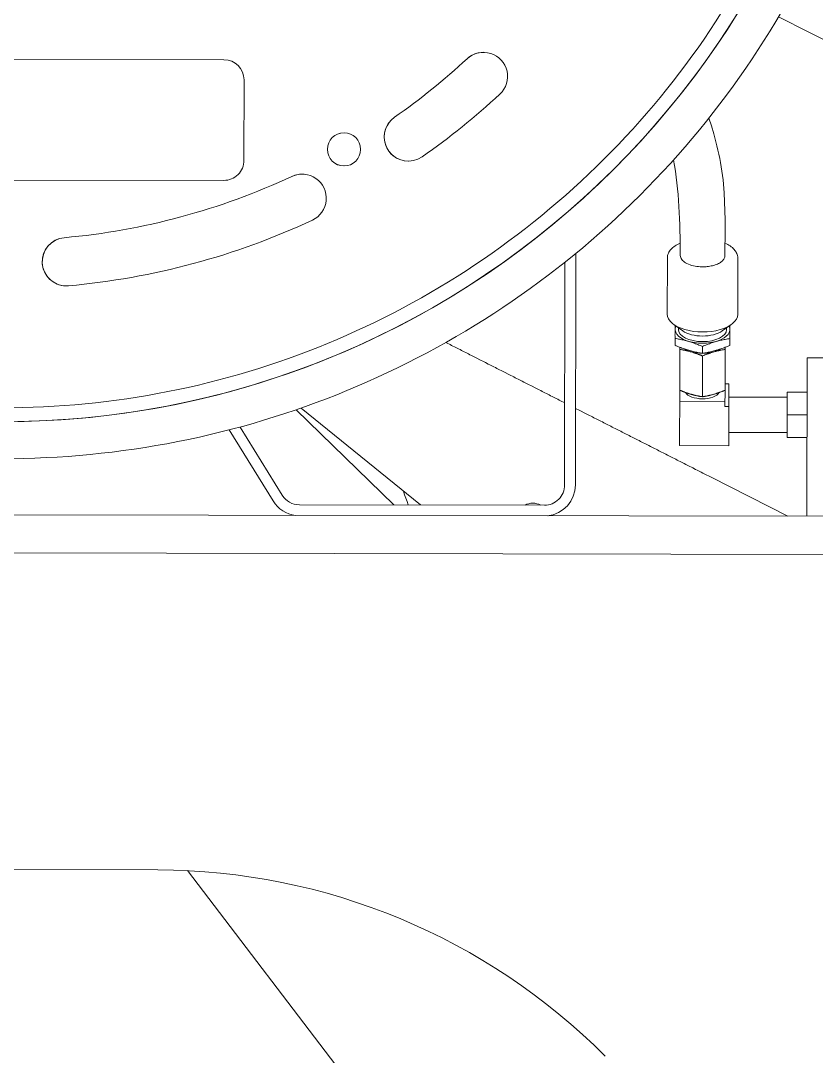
# Model space of a CAD drawing. Extents: x 766778 to 845620, y 133762 to 209800.
# Drawn here: x 783935.7 to 784186.9, y 190803.4 to 191130.3 of the extents above; entities that cross this region are included whole.
import ezdxf

# ---------------------------------------------------------------- set-up
doc = ezdxf.new("R2010")
doc.units = 0
doc.header["$MEASUREMENT"] = 0
doc.layers.get('0').update_dxf_attribs({"color": 1, "linetype": 'CONTINUOUS'})
doc.layers.add('LA-4748_SHOWN', color=2, linetype='CONTINUOUS', lineweight=53)

# ---------------------------------------------------------------- blocks, each defined once
blk = doc.blocks.new('ENGINE')
at = {"layer": 'LA-4748_SHOWN', "color": 252, "lineweight": 5}
for p, q in [((943104.72, 205826.53), (943106.55, 205829.27)), ((943106.55, 205829.27), (943108.34, 205832.04)), ((943123.75, 205826.32), (943125.58, 205829.3)), ((943125.58, 205829.3), (943127.37, 205832.3)), ((943126.45, 205830.74), (943260, 205762.58)), ((943102.86, 205823.81), (943104.72, 205826.53)), ((943121.89, 205823.37), (943123.75, 205826.32)), ((943100.96, 205821.11), (943102.86, 205823.81)), ((943119.99, 205820.44), (943121.89, 205823.37)), ((943099.04, 205818.43), (943100.96, 205821.11)), ((943118.05, 205817.53), (943119.99, 205820.44)), ((942951.23, 205817.83), (942811.23, 205818.53)), ((943097.07, 205815.78), (943099.04, 205818.43)), ((943116.07, 205814.64), (943118.05, 205817.53)), ((943093.05, 205810.55), (943095.08, 205813.16)), ((943095.08, 205813.16), (943097.07, 205815.78)), ((943114.07, 205811.78), (943116.07, 205814.64)), ((942957.42, 205786.04), (942957.55, 205811.44)), ((943091, 205807.98), (943093.05, 205810.55)), ((943112.02, 205808.95), (943114.07, 205811.78)), ((943088.91, 205805.43), (943091, 205807.98)), ((943109.94, 205806.14), (943112.02, 205808.95)), ((943086.78, 205802.9), (943088.91, 205805.43)), ((943105.68, 205800.6), (943107.83, 205803.36)), ((943107.83, 205803.36), (943109.94, 205806.14)), ((943082.45, 205797.93), (943084.63, 205800.4)), ((943084.63, 205800.4), (943086.78, 205802.9)), ((943103.5, 205797.87), (943105.68, 205800.6)), ((943080.24, 205795.49), (943082.45, 205797.93)), ((943101.29, 205795.17), (943103.5, 205797.87)), ((943104.32, 205798.88), (943105.11, 205796.4)), ((943078, 205793.07), (943080.24, 205795.49)), ((943099.04, 205792.49), (943101.29, 205795.17)), ((943105.11, 205796.4), (943105.84, 205793.89)), ((943105.84, 205793.89), (943106.52, 205791.34)), ((943073.43, 205788.31), (943075.73, 205790.68)), ((943075.73, 205790.68), (943078, 205793.07)), ((943096.76, 205789.84), (943099.04, 205792.49)), ((943106.52, 205791.34), (943106.83, 205790.06)), ((943106.83, 205790.06), (943107.13, 205788.76)), ((943071.1, 205785.98), (943073.43, 205788.31)), ((943092.1, 205784.63), (943094.44, 205787.22)), ((943094.44, 205787.22), (943096.76, 205789.84)), ((943107.13, 205788.76), (943107.41, 205787.45)), ((943107.41, 205787.45), (943107.68, 205786.14)), ((943066.35, 205781.4), (943068.74, 205783.67)), ((943068.74, 205783.67), (943071.1, 205785.98)), ((943089.72, 205782.06), (943092.1, 205784.63)), ((943093.38, 205783.91), (943093.07, 205785.68)), ((943093.66, 205782.11), (943093.38, 205783.91)), ((943107.68, 205786.14), (943107.92, 205784.81)), ((943107.92, 205784.81), (943108.15, 205783.48)), ((942811.04, 205780.43), (942951.04, 205779.73)), ((943063.94, 205779.15), (943066.35, 205781.4)), ((943087.32, 205779.53), (943089.72, 205782.06)), ((943093.91, 205780.3), (943093.66, 205782.11)), ((943094.13, 205778.47), (943093.91, 205780.3)), ((943108.15, 205783.48), (943108.36, 205782.13)), ((943108.36, 205782.13), (943108.55, 205780.78)), ((943108.55, 205780.78), (943108.71, 205779.41)), ((943061.5, 205776.93), (943063.94, 205779.15)), ((943082.41, 205774.55), (943084.88, 205777.03)), ((943084.88, 205777.03), (943087.32, 205779.53)), ((943094.32, 205776.62), (943094.13, 205778.47)), ((943108.71, 205779.41), (943108.85, 205778.04)), ((943108.85, 205778.04), (943108.96, 205776.65)), ((943056.54, 205772.58), (943059.03, 205774.74)), ((943059.03, 205774.74), (943061.5, 205776.93)), ((943079.91, 205772.11), (943082.41, 205774.55)), ((943094.49, 205774.76), (943094.32, 205776.62)), ((943094.64, 205772.88), (943094.49, 205774.76)), ((943108.96, 205776.65), (943109.06, 205775.26)), ((943109.06, 205775.26), (943109.19, 205772.46)), ((943051.47, 205768.36), (943054.02, 205770.46)), ((943054.02, 205770.46), (943056.54, 205772.58)), ((943077.38, 205769.69), (943079.91, 205772.11)), ((943094.76, 205770.99), (943094.64, 205772.88)), ((943094.86, 205769.09), (943094.76, 205770.99)), ((943109.19, 205772.46), (943109.27, 205769.63)), ((943048.9, 205766.3), (943051.47, 205768.36)), ((943072.24, 205764.96), (943074.83, 205767.31)), ((943074.83, 205767.31), (943077.38, 205769.69)), ((943094.95, 205767.17), (943094.86, 205769.09)), ((943095.01, 205765.24), (943094.95, 205767.17)), ((943109.27, 205769.63), (943109.3, 205766.79)), ((943043.68, 205762.27), (943046.3, 205764.27)), ((943046.3, 205764.27), (943048.9, 205766.3)), ((943069.63, 205762.64), (943072.24, 205764.96)), ((943095.06, 205763.31), (943095.01, 205765.24)), ((943109.3, 205766.79), (943109.28, 205761.1)), ((943041.04, 205760.3), (943043.68, 205762.27)), ((943066.98, 205760.36), (943069.63, 205762.64)), ((943095.1, 205761.36), (943095.06, 205763.31)), ((943095.13, 205759.41), (943095.1, 205761.36)), ((943109.28, 205761.1), (943109.25, 205758.26)), ((943035.67, 205756.46), (943038.37, 205758.36)), ((943038.37, 205758.36), (943041.04, 205760.3)), ((943061.61, 205755.88), (943064.31, 205758.1)), ((943064.31, 205758.1), (943066.98, 205760.36)), ((943092.22, 205757.49), (943091.96, 205757.2)), ((943092.5, 205757.78), (943092.22, 205757.49)), ((943092.81, 205758.05), (943092.5, 205757.78)), ((943093.14, 205758.31), (943092.81, 205758.05)), ((943093.49, 205758.56), (943093.14, 205758.31)), ((943093.87, 205758.8), (943093.49, 205758.56)), ((943094.27, 205759.02), (943093.87, 205758.8)), ((943094.69, 205759.23), (943094.27, 205759.02)), ((943095.13, 205759.43), (943094.69, 205759.23)), ((943095.14, 205757.45), (943095.13, 205759.41)), ((943095.14, 205755.49), (943095.14, 205757.45)), ((943109.25, 205758.26), (943109.24, 205755.43)), ((943109.7, 205759.16), (943109.26, 205759.36)), ((943110.12, 205758.94), (943109.7, 205759.16)), ((943110.51, 205758.72), (943110.12, 205758.94)), ((943110.89, 205758.48), (943110.51, 205758.72)), ((943111.24, 205758.22), (943110.89, 205758.48)), ((943111.58, 205757.96), (943111.24, 205758.22)), ((943111.88, 205757.68), (943111.58, 205757.96)), ((943112.16, 205757.39), (943111.88, 205757.68)), ((943112.41, 205757.09), (943112.16, 205757.39)), ((943030.21, 205752.76), (943032.95, 205754.59)), ((943032.95, 205754.59), (943035.67, 205756.46)), ((943058.89, 205753.69), (943061.61, 205755.88)), ((943062.13, 205756.3), (943061.76, 205683.21)), ((943062.13, 205756.3), (943061.76, 205683.21)), ((943090.97, 205736.97), (943091.06, 205754.82)), ((943091.08, 205755.18), (943091.06, 205754.82)), ((943091.14, 205755.54), (943091.08, 205755.18)), ((943091.24, 205755.89), (943091.14, 205755.54)), ((943091.37, 205756.23), (943091.24, 205755.89)), ((943091.54, 205756.56), (943091.37, 205756.23)), ((943091.73, 205756.89), (943091.54, 205756.56)), ((943091.96, 205757.2), (943091.73, 205756.89)), ((943095.17, 205755.18), (943095.14, 205755.49)), ((943095.26, 205754.87), (943095.17, 205755.18)), ((943095.39, 205754.57), (943095.26, 205754.87)), ((943095.58, 205754.27), (943095.39, 205754.57)), ((943095.82, 205753.98), (943095.58, 205754.27)), ((943108.87, 205754.3), (943108.7, 205754.08)), ((943109, 205754.52), (943108.87, 205754.3)), ((943109.1, 205754.74), (943109, 205754.52)), ((943109.18, 205754.96), (943109.1, 205754.74)), ((943109.23, 205755.19), (943109.18, 205754.96)), ((943109.24, 205755.42), (943109.23, 205755.19)), ((943109.24, 205755.43), (943109.24, 205755.43)), ((943112.64, 205756.78), (943112.41, 205757.09)), ((943112.83, 205756.46), (943112.64, 205756.78)), ((943113, 205756.12), (943112.83, 205756.46)), ((943113.12, 205755.78), (943113, 205756.12)), ((943113.22, 205755.42), (943113.12, 205755.78)), ((943113.2, 205736.86), (943113.29, 205754.7)), ((943113.27, 205755.06), (943113.22, 205755.42)), ((943113.29, 205754.7), (943113.27, 205755.06)), ((943024.67, 205749.19), (943027.45, 205750.96)), ((943027.45, 205750.96), (943030.21, 205752.76)), ((943053.36, 205749.42), (943056.14, 205751.54)), ((943056.14, 205751.54), (943058.89, 205753.69)), ((943058.36, 205683.23), (943058.71, 205753.55)), ((943096.1, 205753.71), (943095.82, 205753.98)), ((943096.43, 205753.45), (943096.1, 205753.71)), ((943096.81, 205753.2), (943096.43, 205753.45)), ((943097.23, 205752.98), (943096.81, 205753.2)), ((943097.69, 205752.77), (943097.23, 205752.98)), ((943098.19, 205752.58), (943097.69, 205752.77)), ((943098.71, 205752.41), (943098.19, 205752.58)), ((943099.26, 205752.26), (943098.71, 205752.41)), ((943099.84, 205752.15), (943099.26, 205752.26)), ((943100.39, 205752.06), (943099.84, 205752.15)), ((943100.91, 205752), (943100.39, 205752.06)), ((943101.39, 205751.96), (943100.91, 205752)), ((943101.83, 205751.94), (943101.39, 205751.96)), ((943102.21, 205751.93), (943101.83, 205751.94)), ((943102.55, 205751.94), (943102.21, 205751.93)), ((943102.9, 205751.95), (943102.55, 205751.94)), ((943103.27, 205751.97), (943102.9, 205751.95)), ((943103.65, 205752), (943103.27, 205751.97)), ((943104.05, 205752.05), (943103.65, 205752)), ((943104.46, 205752.11), (943104.05, 205752.05)), ((943104.88, 205752.19), (943104.46, 205752.11)), ((943105.31, 205752.28), (943104.88, 205752.19)), ((943105.72, 205752.39), (943105.31, 205752.28)), ((943106.11, 205752.51), (943105.72, 205752.39)), ((943106.49, 205752.65), (943106.11, 205752.51)), ((943106.85, 205752.8), (943106.49, 205752.65)), ((943107.19, 205752.95), (943106.85, 205752.8)), ((943107.51, 205753.12), (943107.19, 205752.95)), ((943107.8, 205753.3), (943107.51, 205753.12)), ((943108.06, 205753.48), (943107.8, 205753.3)), ((943108.3, 205753.67), (943108.06, 205753.48)), ((943108.52, 205753.87), (943108.3, 205753.67)), ((943108.7, 205754.08), (943108.52, 205753.87)), ((943021.86, 205747.46), (943024.67, 205749.19)), ((943050.55, 205747.33), (943053.36, 205749.42)), ((943016.19, 205744.1), (943019.04, 205745.76)), ((943019.04, 205745.76), (943021.86, 205747.46)), ((943044.87, 205743.27), (943047.72, 205745.28)), ((943047.72, 205745.28), (943050.55, 205747.33)), ((943010.43, 205740.88), (943013.32, 205742.47)), ((943013.32, 205742.47), (943016.19, 205744.1)), ((943039.08, 205739.34), (943041.99, 205741.29)), ((943041.99, 205741.29), (943044.87, 205743.27)), ((943001.66, 205736.31), (943004.6, 205737.8)), ((943004.6, 205737.8), (943007.53, 205739.32)), ((943007.53, 205739.32), (943010.43, 205740.88)), ((943036.15, 205737.44), (943039.08, 205739.34)), ((942995.72, 205733.45), (942998.7, 205734.86)), ((942998.7, 205734.86), (943001.66, 205736.31)), ((943030.23, 205733.73), (943033.2, 205735.56)), ((943033.2, 205735.56), (943036.15, 205737.44)), ((942989.71, 205730.73), (942992.72, 205732.07)), ((942992.72, 205732.07), (942995.72, 205733.45)), ((943024.22, 205730.17), (943027.23, 205731.93)), ((943027.23, 205731.93), (943030.23, 205733.73)), ((943095.83, 205731.72), (943092.99, 205733.75)), ((943093.38, 205732.44), (943093.39, 205732.59)), ((943093.38, 205732.28), (943093.38, 205732.44)), ((943093.38, 205732.11), (943093.38, 205732.28)), ((943093.38, 205731.95), (943093.38, 205732.11)), ((943093.38, 205731.78), (943093.38, 205731.95)), ((943093.38, 205731.61), (943093.38, 205731.78)), ((943093.38, 205731.44), (943093.38, 205731.61)), ((943093.38, 205731.26), (943093.38, 205731.44)), ((943093.38, 205731.09), (943093.38, 205731.26)), ((943093.39, 205733.33), (943093.39, 205733.47)), ((943093.39, 205733.19), (943093.39, 205733.33)), ((943093.39, 205733.04), (943093.39, 205733.19)), ((943093.39, 205732.9), (943093.39, 205733.04)), ((943093.39, 205732.75), (943093.39, 205732.9)), ((943093.39, 205732.59), (943093.39, 205732.75)), ((943094.44, 205732.72), (943094.44, 205732.18)), ((943108.28, 205731.66), (943111.14, 205733.66)), ((943109.68, 205732.64), (943109.68, 205732.1)), ((943110.74, 205733.38), (943110.72, 205729.26)), ((942980.57, 205726.93), (942983.63, 205728.16)), ((942983.63, 205728.16), (942986.68, 205729.42)), ((942986.68, 205729.42), (942989.71, 205730.73)), ((943018.12, 205726.75), (943021.18, 205728.44)), ((943021.45, 205728.1), (943021, 205728.33)), ((943021.18, 205728.44), (943024.22, 205730.17)), ((943021.45, 205728.1), (943022.34, 205727.65)), ((943093.37, 205729.36), (943093.36, 205727.19)), ((943093.37, 205730.54), (943093.38, 205730.72)), ((943093.37, 205730.35), (943093.37, 205730.54)), ((943093.37, 205730.16), (943093.37, 205730.35)), ((943093.37, 205729.96), (943093.37, 205730.16)), ((943093.37, 205729.76), (943093.37, 205729.96)), ((943093.37, 205729.56), (943093.37, 205729.76)), ((943093.37, 205729.36), (943093.37, 205729.56)), ((943093.74, 205729.3), (943093.37, 205729.36)), ((943093.38, 205730.91), (943093.38, 205731.09)), ((943093.38, 205730.72), (943093.38, 205730.91)), ((943094.11, 205729.23), (943093.74, 205729.3)), ((943094.47, 205729.16), (943094.11, 205729.23)), ((943094.83, 205729.09), (943094.47, 205729.16)), ((943095.19, 205729.02), (943094.83, 205729.09)), ((943095.55, 205728.94), (943095.19, 205729.02)), ((943095.91, 205728.86), (943095.55, 205728.94)), ((943096.27, 205728.78), (943095.91, 205728.86)), ((943096.62, 205728.69), (943096.27, 205728.78)), ((943096.98, 205728.6), (943096.62, 205728.69)), ((943097.34, 205728.5), (943096.98, 205728.6)), ((943097.7, 205728.39), (943097.34, 205728.5)), ((943098.06, 205728.28), (943097.7, 205728.39)), ((943098.42, 205728.17), (943098.06, 205728.28)), ((943098.78, 205728.05), (943098.42, 205728.17)), ((943099.14, 205727.93), (943098.78, 205728.05)), ((943099.49, 205727.81), (943099.14, 205727.93)), ((943105.29, 205728.02), (943104.94, 205727.9)), ((943105.65, 205728.13), (943105.29, 205728.02)), ((943106.02, 205728.24), (943105.65, 205728.13)), ((943106.38, 205728.35), (943106.02, 205728.24)), ((943106.74, 205728.45), (943106.38, 205728.35)), ((943107.1, 205728.54), (943106.74, 205728.45)), ((943107.46, 205728.63), (943107.1, 205728.54)), ((943107.82, 205728.72), (943107.46, 205728.63)), ((943108.17, 205728.8), (943107.82, 205728.72)), ((943108.53, 205728.88), (943108.17, 205728.8)), ((943108.89, 205728.95), (943108.53, 205728.88)), ((943109.25, 205729.02), (943108.89, 205728.95)), ((943109.61, 205729.08), (943109.25, 205729.02)), ((943109.98, 205729.15), (943109.61, 205729.08)), ((943110.35, 205729.21), (943109.98, 205729.15)), ((943110.72, 205729.26), (943110.35, 205729.21)), ((943110.72, 205729.26), (943110.71, 205727.1)), ((942974.41, 205724.59), (942977.5, 205725.74)), ((942977.5, 205725.74), (942980.57, 205726.93)), ((943011.94, 205723.49), (943015.04, 205725.1)), ((943015.04, 205725.1), (943018.12, 205726.75)), ((943022.79, 205727.42), (943022.34, 205727.65)), ((943023.23, 205727.19), (943022.79, 205727.42)), ((943023.68, 205726.96), (943023.23, 205727.19)), ((943024.12, 205726.73), (943023.68, 205726.96)), ((943024.57, 205726.5), (943024.12, 205726.73)), ((943025.02, 205726.28), (943024.57, 205726.5)), ((943025.46, 205726.05), (943025.02, 205726.28)), ((943025.91, 205725.82), (943025.46, 205726.05)), ((943026.35, 205725.59), (943025.91, 205725.82)), ((943026.8, 205725.36), (943026.35, 205725.59)), ((943027.25, 205725.13), (943026.8, 205725.36)), ((943027.69, 205724.9), (943027.25, 205725.13)), ((943028.14, 205724.68), (943027.69, 205724.9)), ((943028.58, 205724.45), (943028.14, 205724.68)), ((943093.73, 205727.03), (943093.36, 205727.19)), ((943094.09, 205726.88), (943093.73, 205727.03)), ((943094.46, 205726.73), (943094.09, 205726.88)), ((943094.82, 205726.59), (943094.46, 205726.73)), ((943094.88, 205725.91), (943094.81, 205713.02)), ((943095.18, 205726.45), (943094.82, 205726.59)), ((943094.88, 205726.54), (943094.88, 205726.57)), ((943094.88, 205726.51), (943094.88, 205726.54)), ((943094.88, 205726.49), (943094.88, 205726.51)), ((943094.88, 205726.46), (943094.88, 205726.49)), ((943094.88, 205726.43), (943094.88, 205726.46)), ((943094.88, 205726.41), (943094.88, 205726.43)), ((943094.88, 205726.38), (943094.88, 205726.41)), ((943094.88, 205726.35), (943094.88, 205726.38)), ((943094.88, 205726.32), (943094.88, 205726.35)), ((943094.88, 205726.3), (943094.88, 205726.32)), ((943094.88, 205726.27), (943094.88, 205726.3)), ((943094.88, 205726.24), (943094.88, 205726.27)), ((943094.88, 205726.21), (943094.88, 205726.24)), ((943094.88, 205726.19), (943094.88, 205726.21)), ((943094.88, 205726.16), (943094.88, 205726.19)), ((943094.88, 205726.13), (943094.88, 205726.16)), ((943094.88, 205726.1), (943094.88, 205726.13)), ((943094.88, 205726.08), (943094.88, 205726.1)), ((943094.88, 205726.05), (943094.88, 205726.08)), ((943094.88, 205726.02), (943094.88, 205726.05)), ((943094.88, 205725.99), (943094.88, 205726.02)), ((943094.88, 205725.96), (943094.88, 205725.99)), ((943094.88, 205725.93), (943094.88, 205725.96)), ((943094.88, 205725.91), (943094.88, 205725.93)), ((943095.03, 205725.88), (943094.88, 205725.91)), ((943095.18, 205725.86), (943095.03, 205725.88)), ((943095.54, 205726.32), (943095.18, 205726.45)), ((943095.33, 205725.83), (943095.18, 205725.86)), ((943095.48, 205725.8), (943095.33, 205725.83)), ((943095.63, 205725.78), (943095.48, 205725.8)), ((943095.89, 205726.19), (943095.54, 205726.32)), ((943095.78, 205725.75), (943095.63, 205725.78)), ((943095.93, 205725.72), (943095.78, 205725.75)), ((943096.25, 205726.06), (943095.89, 205726.19)), ((943096.08, 205725.69), (943095.93, 205725.72)), ((943096.23, 205725.66), (943096.08, 205725.69)), ((943096.38, 205725.63), (943096.23, 205725.66)), ((943096.61, 205725.94), (943096.25, 205726.06)), ((943096.53, 205725.6), (943096.38, 205725.63)), ((943096.67, 205725.57), (943096.53, 205725.6)), ((943096.97, 205725.83), (943096.61, 205725.94)), ((943096.82, 205725.53), (943096.67, 205725.57)), ((943096.97, 205725.5), (943096.82, 205725.53)), ((943097.33, 205725.71), (943096.97, 205725.83)), ((943097.12, 205725.47), (943096.97, 205725.5)), ((943097.26, 205725.43), (943097.12, 205725.47)), ((943097.41, 205725.39), (943097.26, 205725.43)), ((943097.69, 205725.6), (943097.33, 205725.71)), ((943097.56, 205725.36), (943097.41, 205725.39)), ((943097.71, 205725.32), (943097.56, 205725.36)), ((943098.05, 205725.5), (943097.69, 205725.6)), ((943097.85, 205725.28), (943097.71, 205725.32)), ((943098, 205725.24), (943097.85, 205725.28)), ((943098.15, 205725.2), (943098, 205725.24)), ((943098.41, 205725.4), (943098.05, 205725.5)), ((943098.3, 205725.15), (943098.15, 205725.2)), ((943098.45, 205725.11), (943098.3, 205725.15)), ((943098.76, 205725.31), (943098.41, 205725.4)), ((943098.59, 205725.07), (943098.45, 205725.11)), ((943098.74, 205725.02), (943098.59, 205725.07)), ((943098.89, 205724.98), (943098.74, 205725.02)), ((943099.12, 205725.22), (943098.76, 205725.31)), ((943099.04, 205724.93), (943098.89, 205724.98)), ((943099.19, 205724.88), (943099.04, 205724.93)), ((943099.48, 205725.13), (943099.12, 205725.22)), ((943099.33, 205724.83), (943099.19, 205724.88)), ((943099.48, 205724.78), (943099.33, 205724.83)), ((943099.84, 205725.05), (943099.48, 205725.13)), ((943099.63, 205724.73), (943099.48, 205724.78)), ((943099.85, 205727.68), (943099.49, 205727.81)), ((943099.78, 205724.68), (943099.63, 205724.73)), ((943099.92, 205724.63), (943099.78, 205724.68)), ((943100.2, 205724.98), (943099.84, 205725.05)), ((943100.21, 205727.54), (943099.85, 205727.68)), ((943100.55, 205724.9), (943100.2, 205724.98)), ((943100.57, 205727.41), (943100.21, 205727.54)), ((943100.92, 205724.83), (943100.55, 205724.9)), ((943100.93, 205727.26), (943100.57, 205727.41)), ((943101.28, 205724.77), (943100.92, 205724.83)), ((943101.29, 205727.12), (943100.93, 205727.26)), ((943101.65, 205724.7), (943101.28, 205724.77)), ((943101.66, 205726.96), (943101.29, 205727.12)), ((943102.02, 205724.64), (943101.65, 205724.7)), ((943102.03, 205726.81), (943101.66, 205726.96)), ((943102.03, 205726.81), (943102.02, 205724.64)), ((943102.39, 205724.7), (943102.02, 205724.64)), ((943102.4, 205726.96), (943102.03, 205726.81)), ((943102.76, 205724.76), (943102.39, 205724.7)), ((943102.77, 205727.11), (943102.4, 205726.96)), ((943103.12, 205724.82), (943102.76, 205724.76)), ((943103.14, 205727.25), (943102.77, 205727.11)), ((943103.49, 205724.89), (943103.12, 205724.82)), ((943103.5, 205727.39), (943103.14, 205727.25)), ((943103.85, 205724.96), (943103.49, 205724.89)), ((943103.86, 205727.53), (943103.5, 205727.39)), ((943104.2, 205725.03), (943103.85, 205724.96)), ((943104.22, 205727.66), (943103.86, 205727.53)), ((943104.56, 205725.11), (943104.2, 205725.03)), ((943104.58, 205727.78), (943104.22, 205727.66)), ((943104.41, 205724.71), (943104.26, 205724.66)), ((943104.55, 205724.76), (943104.41, 205724.71)), ((943104.7, 205724.8), (943104.55, 205724.76)), ((943104.92, 205725.19), (943104.56, 205725.11)), ((943104.94, 205727.9), (943104.58, 205727.78)), ((943104.85, 205724.85), (943104.7, 205724.8)), ((943105, 205724.9), (943104.85, 205724.85)), ((943105.28, 205725.27), (943104.92, 205725.19)), ((943105.15, 205724.94), (943105, 205724.9)), ((943105.29, 205724.99), (943105.15, 205724.94)), ((943105.64, 205725.36), (943105.28, 205725.27)), ((943105.44, 205725.03), (943105.29, 205724.99)), ((943105.59, 205725.07), (943105.44, 205725.03)), ((943105.6, 205725.08), (943105.59, 205725.07)), ((943105.75, 205725.12), (943105.6, 205725.08)), ((943106, 205725.46), (943105.64, 205725.36)), ((943105.9, 205725.16), (943105.75, 205725.12)), ((943106.05, 205725.2), (943105.9, 205725.16)), ((943106.36, 205725.56), (943106, 205725.46)), ((943106.2, 205725.24), (943106.05, 205725.2)), ((943106.34, 205725.27), (943106.2, 205725.24)), ((943106.49, 205725.31), (943106.34, 205725.27)), ((943106.72, 205725.66), (943106.36, 205725.56)), ((943106.64, 205725.35), (943106.49, 205725.31)), ((943106.79, 205725.38), (943106.64, 205725.35)), ((943107.08, 205725.77), (943106.72, 205725.66)), ((943106.93, 205725.41), (943106.79, 205725.38)), ((943107.08, 205725.45), (943106.93, 205725.41)), ((943107.44, 205725.89), (943107.08, 205725.77)), ((943107.23, 205725.48), (943107.08, 205725.45)), ((943107.38, 205725.51), (943107.23, 205725.48)), ((943107.52, 205725.54), (943107.38, 205725.51)), ((943107.8, 205726), (943107.44, 205725.89)), ((943107.67, 205725.57), (943107.52, 205725.54)), ((943107.82, 205725.6), (943107.67, 205725.57)), ((943108.16, 205726.12), (943107.8, 205726)), ((943107.97, 205725.63), (943107.82, 205725.6)), ((943108.12, 205725.66), (943107.97, 205725.63)), ((943108.27, 205725.68), (943108.12, 205725.66)), ((943108.52, 205726.25), (943108.16, 205726.12)), ((943108.42, 205725.71), (943108.27, 205725.68)), ((943108.57, 205725.73), (943108.42, 205725.71)), ((943108.88, 205726.38), (943108.52, 205726.25)), ((943108.72, 205725.76), (943108.57, 205725.73)), ((943108.87, 205725.78), (943108.72, 205725.76)), ((943109.02, 205725.81), (943108.87, 205725.78)), ((943109.24, 205726.51), (943108.88, 205726.38)), ((943109.18, 205725.83), (943109.02, 205725.81)), ((943109.18, 205725.83), (943109.11, 205712.95)), ((943109.18, 205726.49), (943109.18, 205726.47)), ((943109.18, 205726.47), (943109.18, 205726.44)), ((943109.18, 205726.44), (943109.18, 205726.41)), ((943109.18, 205726.41), (943109.18, 205726.39)), ((943109.18, 205726.39), (943109.18, 205726.36)), ((943109.18, 205726.36), (943109.18, 205726.33)), ((943109.18, 205726.33), (943109.18, 205726.3)), ((943109.18, 205726.3), (943109.18, 205726.28)), ((943109.18, 205726.28), (943109.18, 205726.25)), ((943109.18, 205726.25), (943109.18, 205726.22)), ((943109.18, 205726.22), (943109.18, 205726.19)), ((943109.18, 205726.19), (943109.18, 205726.17)), ((943109.18, 205726.17), (943109.18, 205726.14)), ((943109.18, 205726.14), (943109.18, 205726.11)), ((943109.18, 205726.11), (943109.18, 205726.08)), ((943109.18, 205726.08), (943109.18, 205726.06)), ((943109.18, 205726.06), (943109.18, 205726.03)), ((943109.18, 205726.03), (943109.18, 205726)), ((943109.18, 205726), (943109.18, 205725.97)), ((943109.18, 205725.97), (943109.18, 205725.94)), ((943109.18, 205725.94), (943109.18, 205725.92)), ((943109.18, 205725.92), (943109.18, 205725.89)), ((943109.18, 205725.89), (943109.18, 205725.86)), ((943109.18, 205725.86), (943109.18, 205725.83)), ((943109.6, 205726.65), (943109.24, 205726.51)), ((943109.97, 205726.8), (943109.6, 205726.65)), ((943110.33, 205726.95), (943109.97, 205726.8)), ((943110.71, 205727.1), (943110.33, 205726.95)), ((942965.06, 205721.35), (942968.19, 205722.39)), ((942968.19, 205722.39), (942971.31, 205723.47)), ((942971.31, 205723.47), (942974.41, 205724.59)), ((943005.68, 205720.37), (943008.82, 205721.91)), ((943008.82, 205721.91), (943011.94, 205723.49)), ((943029.03, 205724.22), (943028.58, 205724.45)), ((943029.03, 205724.22), (943029.92, 205723.76)), ((943029.92, 205723.76), (943030.81, 205723.31)), ((943030.81, 205723.31), (943031.7, 205722.85)), ((943032.15, 205722.62), (943031.7, 205722.85)), ((943032.6, 205722.39), (943032.15, 205722.62)), ((943033.04, 205722.16), (943032.6, 205722.39)), ((943033.49, 205721.94), (943033.04, 205722.16)), ((943033.49, 205721.94), (943034.38, 205721.48)), ((943034.82, 205721.25), (943034.38, 205721.48)), ((943100.07, 205724.58), (943099.92, 205724.63)), ((943100.22, 205724.52), (943100.07, 205724.58)), ((943100.37, 205724.47), (943100.22, 205724.52)), ((943100.51, 205724.41), (943100.37, 205724.47)), ((943100.66, 205724.36), (943100.51, 205724.41)), ((943100.81, 205724.3), (943100.66, 205724.36)), ((943100.96, 205724.24), (943100.81, 205724.3)), ((943101.11, 205724.18), (943100.96, 205724.24)), ((943101.26, 205724.12), (943101.11, 205724.18)), ((943101.41, 205724.06), (943101.26, 205724.12)), ((943101.56, 205724), (943101.41, 205724.06)), ((943101.71, 205723.93), (943101.56, 205724)), ((943101.86, 205723.87), (943101.71, 205723.93)), ((943102.01, 205723.8), (943101.86, 205723.87)), ((943102.01, 205723.8), (943101.95, 205710.92)), ((943102.17, 205723.87), (943102.01, 205723.8)), ((943102.32, 205723.93), (943102.17, 205723.87)), ((943102.47, 205723.99), (943102.32, 205723.93)), ((943102.62, 205724.05), (943102.47, 205723.99)), ((943102.77, 205724.11), (943102.62, 205724.05)), ((943102.92, 205724.17), (943102.77, 205724.11)), ((943103.07, 205724.23), (943102.92, 205724.17)), ((943103.22, 205724.29), (943103.07, 205724.23)), ((943103.37, 205724.34), (943103.22, 205724.29)), ((943103.52, 205724.4), (943103.37, 205724.34)), ((943103.67, 205724.45), (943103.52, 205724.4)), ((943103.81, 205724.5), (943103.67, 205724.45)), ((943103.96, 205724.56), (943103.81, 205724.5)), ((943104.11, 205724.61), (943103.96, 205724.56)), ((943104.26, 205724.66), (943104.11, 205724.61)), ((943134.84, 205673.08), (943135.1, 205723.08)), ((943135.1, 205723.08), (943171.1, 205722.89)), ((942952.42, 205717.59), (942955.6, 205718.47)), ((942955.6, 205718.47), (942958.76, 205719.39)), ((942958.76, 205719.39), (942961.92, 205720.36)), ((942961.92, 205720.36), (942965.06, 205721.35)), ((942999.34, 205717.42), (943002.52, 205718.88)), ((943002.52, 205718.88), (943005.68, 205720.37)), ((943035.27, 205721.02), (943034.82, 205721.25)), ((943035.72, 205720.79), (943035.27, 205721.02)), ((943036.16, 205720.57), (943035.72, 205720.79)), ((943036.61, 205720.34), (943036.16, 205720.57)), ((943037.05, 205720.11), (943036.61, 205720.34)), ((943037.5, 205719.88), (943037.05, 205720.11)), ((943037.94, 205719.65), (943037.5, 205719.88)), ((943038.39, 205719.43), (943037.94, 205719.65)), ((943038.83, 205719.2), (943038.39, 205719.43)), ((943039.28, 205718.97), (943038.83, 205719.2)), ((943039.28, 205718.97), (943039.72, 205718.74)), ((943039.72, 205718.74), (943040.62, 205718.28)), ((943040.62, 205718.28), (943041.06, 205718.06)), ((942939.61, 205714.45), (942942.82, 205715.18)), ((942942.82, 205715.18), (942946.03, 205715.94)), ((942946.03, 205715.94), (942949.23, 205716.75)), ((942949.23, 205716.75), (942952.42, 205717.59)), ((942992.94, 205714.61), (942996.15, 205716)), ((942996.15, 205716), (942999.34, 205717.42)), ((943041.06, 205718.06), (943041.51, 205717.83)), ((943041.51, 205717.83), (943041.96, 205717.6)), ((943041.96, 205717.6), (943042.4, 205717.37)), ((943042.4, 205717.37), (943042.85, 205717.14)), ((943042.85, 205717.14), (943043.29, 205716.91)), ((943043.29, 205716.91), (943043.74, 205716.68)), ((943043.74, 205716.68), (943044.19, 205716.45)), ((943044.19, 205716.45), (943044.63, 205716.23)), ((943044.63, 205716.23), (943045.08, 205716)), ((943045.08, 205716), (943045.53, 205715.77)), ((943045.53, 205715.77), (943045.97, 205715.54)), ((943045.97, 205715.54), (943046.42, 205715.31)), ((943046.42, 205715.31), (943046.87, 205715.08)), ((943046.87, 205715.08), (943047.31, 205714.85)), ((943109.12, 205714.98), (943110.37, 205714.97)), ((943110.27, 205695.44), (943110.37, 205714.97)), ((942923.4, 205711.42), (942926.66, 205711.95)), ((942926.66, 205711.95), (942929.91, 205712.51)), ((942929.91, 205712.51), (942933.15, 205713.12)), ((942933.15, 205713.12), (942936.38, 205713.77)), ((942936.38, 205713.77), (942939.61, 205714.45)), ((942983.21, 205710.71), (942986.47, 205711.97)), ((942986.47, 205711.97), (942989.71, 205713.27)), ((942989.71, 205713.27), (942992.94, 205714.61)), ((943047.31, 205714.85), (943047.76, 205714.62)), ((943047.76, 205714.62), (943048.21, 205714.4)), ((943048.21, 205714.4), (943049.1, 205713.94)), ((943049.1, 205713.94), (943049.55, 205713.71)), ((943049.55, 205713.71), (943049.99, 205713.48)), ((943049.99, 205713.48), (943050.44, 205713.25)), ((943050.44, 205713.25), (943050.89, 205713.02)), ((943050.89, 205713.02), (943051.33, 205712.79)), ((943051.33, 205712.79), (943051.78, 205712.56)), ((943051.78, 205712.56), (943052.23, 205712.34)), ((943052.23, 205712.34), (943052.68, 205712.11)), ((943052.68, 205712.11), (943053.12, 205711.88)), ((943053.12, 205711.88), (943053.57, 205711.65)), ((943053.57, 205711.65), (943054.02, 205711.42)), ((943094.72, 205695.52), (943094.81, 205713.02)), ((943094.96, 205712.96), (943094.81, 205713.02)), ((943095.11, 205712.89), (943094.96, 205712.96)), ((943095.26, 205712.83), (943095.11, 205712.89)), ((943095.42, 205712.77), (943095.26, 205712.83)), ((943095.57, 205712.71), (943095.42, 205712.77)), ((943095.72, 205712.65), (943095.57, 205712.71)), ((943095.86, 205712.59), (943095.72, 205712.65)), ((943096.01, 205712.53), (943095.86, 205712.59)), ((943096.16, 205712.47), (943096.01, 205712.53)), ((943096.31, 205712.41), (943096.16, 205712.47)), ((943096.46, 205712.36), (943096.31, 205712.41)), ((943096.6, 205712.3), (943096.46, 205712.36)), ((943096.75, 205712.25), (943096.6, 205712.3)), ((943096.9, 205712.2), (943096.75, 205712.25)), ((943097.05, 205712.14), (943096.9, 205712.2)), ((943097.19, 205712.09), (943097.05, 205712.14)), ((943097.34, 205712.04), (943097.19, 205712.09)), ((943097.49, 205711.99), (943097.34, 205712.04)), ((943097.64, 205711.94), (943097.49, 205711.99)), ((943097.78, 205711.9), (943097.64, 205711.94)), ((943097.93, 205711.85), (943097.78, 205711.9)), ((943098.08, 205711.8), (943097.93, 205711.85)), ((943098.23, 205711.76), (943098.08, 205711.8)), ((943098.38, 205711.71), (943098.23, 205711.76)), ((943098.52, 205711.67), (943098.38, 205711.71)), ((943098.67, 205711.63), (943098.52, 205711.67)), ((943098.82, 205711.59), (943098.67, 205711.63)), ((943098.97, 205711.55), (943098.82, 205711.59)), ((943105.22, 205711.59), (943105.07, 205711.55)), ((943105.37, 205711.63), (943105.22, 205711.59)), ((943105.52, 205711.68), (943105.37, 205711.63)), ((943105.53, 205711.68), (943105.52, 205711.68)), ((943105.68, 205711.72), (943105.53, 205711.68)), ((943105.83, 205711.76), (943105.68, 205711.72)), ((943105.98, 205711.81), (943105.83, 205711.76)), ((943106.12, 205711.85), (943105.98, 205711.81)), ((943106.27, 205711.9), (943106.12, 205711.85)), ((943106.42, 205711.95), (943106.27, 205711.9)), ((943106.57, 205712), (943106.42, 205711.95)), ((943106.72, 205712.04), (943106.57, 205712)), ((943106.86, 205712.09), (943106.72, 205712.04)), ((943107.01, 205712.14), (943106.86, 205712.09)), ((943107.16, 205712.2), (943107.01, 205712.14)), ((943107.31, 205712.25), (943107.16, 205712.2)), ((943107.45, 205712.3), (943107.31, 205712.25)), ((943107.6, 205712.36), (943107.45, 205712.3)), ((943107.75, 205712.41), (943107.6, 205712.36)), ((943107.9, 205712.47), (943107.75, 205712.41)), ((943108.05, 205712.52), (943107.9, 205712.47)), ((943108.2, 205712.58), (943108.05, 205712.52)), ((943108.35, 205712.64), (943108.2, 205712.58)), ((943108.5, 205712.7), (943108.35, 205712.64)), ((943108.65, 205712.76), (943108.5, 205712.7)), ((943108.8, 205712.82), (943108.65, 205712.76)), ((943108.95, 205712.88), (943108.8, 205712.82)), ((943109.11, 205712.95), (943108.95, 205712.88)), ((943109.08, 205707.83), (943109.11, 205712.95)), ((943128.68, 205697.96), (943128.75, 205712.26)), ((943135.04, 205712.23), (943128.75, 205712.26)), ((942887.3, 205708.26), (942890.59, 205708.34)), ((942890.59, 205708.34), (942893.89, 205708.47)), ((942893.89, 205708.47), (942897.18, 205708.64)), ((942897.18, 205708.64), (942900.47, 205708.84)), ((942900.47, 205708.84), (942903.76, 205709.09)), ((942903.76, 205709.09), (942907.04, 205709.38)), ((942907.04, 205709.38), (942910.33, 205709.71)), ((942910.33, 205709.71), (942913.6, 205710.07)), ((942913.6, 205710.07), (942916.88, 205710.48)), ((942916.88, 205710.48), (942920.14, 205710.93)), ((942920.14, 205710.93), (942923.4, 205711.42)), ((942976.65, 205708.3), (942979.94, 205709.49)), ((942979.94, 205709.49), (942983.21, 205710.71)), ((943054.02, 205711.42), (943054.46, 205711.19)), ((943054.46, 205711.19), (943054.91, 205710.96)), ((943054.91, 205710.96), (943055.36, 205710.73)), ((943055.36, 205710.73), (943055.8, 205710.5)), ((943055.8, 205710.5), (943056.25, 205710.27)), ((943056.25, 205710.27), (943056.7, 205710.05)), ((943056.7, 205710.05), (943057.15, 205709.82)), ((943057.15, 205709.82), (943057.59, 205709.59)), ((943057.59, 205709.59), (943058.04, 205709.36)), ((943058.04, 205709.36), (943058.49, 205709.13)), ((943109.09, 205709.44), (943094.79, 205709.52)), ((943099.12, 205711.51), (943098.97, 205711.55)), ((943099.26, 205711.47), (943099.12, 205711.51)), ((943099.41, 205711.43), (943099.26, 205711.47)), ((943099.56, 205711.4), (943099.41, 205711.43)), ((943099.71, 205711.36), (943099.56, 205711.4)), ((943099.85, 205711.33), (943099.71, 205711.36)), ((943100, 205711.29), (943099.85, 205711.33)), ((943100.15, 205711.26), (943100, 205711.29)), ((943100.3, 205711.23), (943100.15, 205711.26)), ((943100.44, 205711.2), (943100.3, 205711.23)), ((943100.59, 205711.17), (943100.44, 205711.2)), ((943100.74, 205711.14), (943100.59, 205711.17)), ((943100.89, 205711.11), (943100.74, 205711.14)), ((943101.04, 205711.08), (943100.89, 205711.11)), ((943101.19, 205711.05), (943101.04, 205711.08)), ((943101.34, 205711.02), (943101.19, 205711.05)), ((943101.49, 205711), (943101.34, 205711.02)), ((943101.64, 205710.97), (943101.49, 205711)), ((943101.79, 205710.95), (943101.64, 205710.97)), ((943101.95, 205710.92), (943101.79, 205710.95)), ((943102.1, 205710.94), (943101.95, 205710.92)), ((943102.25, 205710.97), (943102.1, 205710.94)), ((943102.4, 205710.99), (943102.25, 205710.97)), ((943102.56, 205711.02), (943102.4, 205710.99)), ((943102.71, 205711.04), (943102.56, 205711.02)), ((943102.86, 205711.07), (943102.71, 205711.04)), ((943103, 205711.1), (943102.86, 205711.07)), ((943103.15, 205711.12), (943103, 205711.1)), ((943103.3, 205711.15), (943103.15, 205711.12)), ((943103.45, 205711.18), (943103.3, 205711.15)), ((943103.6, 205711.21), (943103.45, 205711.18)), ((943103.74, 205711.24), (943103.6, 205711.21)), ((943103.89, 205711.27), (943103.74, 205711.24)), ((943104.04, 205711.3), (943103.89, 205711.27)), ((943104.19, 205711.34), (943104.04, 205711.3)), ((943104.34, 205711.37), (943104.19, 205711.34)), ((943104.48, 205711.41), (943104.34, 205711.37)), ((943104.63, 205711.44), (943104.48, 205711.41)), ((943104.78, 205711.48), (943104.63, 205711.44)), ((943104.93, 205711.52), (943104.78, 205711.48)), ((943105.07, 205711.55), (943104.93, 205711.52)), ((943110.35, 205710.76), (943128.75, 205710.67)), ((942884, 205708.21), (942887.3, 205708.26)), ((942966.7, 205705), (942970.03, 205706.06)), ((942970.03, 205706.06), (942973.35, 205707.16)), ((942973.35, 205707.16), (942976.65, 205708.3)), ((943004.36, 205677.1), (942973.62, 205707.25)), ((943004.43, 205677.1), (942973.66, 205707.27)), ((942975.2, 205707.8), (943012.8, 205677.06)), ((943061.88, 205707.39), (943062.33, 205707.16)), ((943062.33, 205707.16), (943062.77, 205706.93)), ((943062.77, 205706.93), (943063.22, 205706.71)), ((943063.22, 205706.71), (943063.66, 205706.48)), ((943063.66, 205706.48), (943064.55, 205706.02)), ((943064.55, 205706.02), (943065.44, 205705.57)), ((943065.44, 205705.57), (943065.88, 205705.34)), ((943065.88, 205705.34), (943066.33, 205705.11)), ((943066.33, 205705.11), (943066.77, 205704.89)), ((943109.08, 205707.83), (943110.33, 205707.83)), ((943135.01, 205705.08), (943128.72, 205705.11)), ((942953.25, 205701.18), (942956.63, 205702.07)), ((942955.89, 205701.87), (942969.16, 205680.3)), ((942955.89, 205701.87), (942969.16, 205680.3)), ((942956.63, 205702.07), (942960, 205703.01)), ((942960, 205703.01), (942963.35, 205703.98)), ((942963.35, 205703.98), (942966.7, 205705)), ((943066.77, 205704.89), (943067.22, 205704.66)), ((943067.22, 205704.66), (943067.66, 205704.43)), ((943067.66, 205704.43), (943068.55, 205703.97)), ((943068.55, 205703.97), (943069, 205703.75)), ((943069, 205703.75), (943069.44, 205703.52)), ((943069.44, 205703.52), (943069.88, 205703.29)), ((943069.88, 205703.29), (943070.33, 205703.06)), ((943070.33, 205703.06), (943070.77, 205702.84)), ((943070.77, 205702.84), (943071.22, 205702.61)), ((943071.22, 205702.61), (943071.66, 205702.38)), ((943071.66, 205702.38), (943072.11, 205702.15)), ((943072.11, 205702.15), (943072.55, 205701.92)), ((943072.55, 205701.92), (943073, 205701.7)), ((942939.64, 205698.02), (942943.05, 205698.75)), ((942943.05, 205698.75), (942946.46, 205699.52)), ((942946.46, 205699.52), (942949.86, 205700.33)), ((942949.86, 205700.33), (942953.25, 205701.18)), ((942966.26, 205678.52), (942952.45, 205700.97)), ((943073, 205701.7), (943073.44, 205701.47)), ((943073.44, 205701.47), (943073.89, 205701.24)), ((943073.89, 205701.24), (943074.33, 205701.01)), ((943074.33, 205701.01), (943074.78, 205700.78)), ((943074.78, 205700.78), (943075.22, 205700.56)), ((943075.22, 205700.56), (943075.67, 205700.33)), ((943075.67, 205700.33), (943076.11, 205700.1)), ((943076.11, 205700.1), (943076.56, 205699.87)), ((943076.56, 205699.87), (943077, 205699.64)), ((943077, 205699.64), (943077.45, 205699.42)), ((943077.45, 205699.42), (943077.89, 205699.19)), ((943077.89, 205699.19), (943078.34, 205698.96)), ((943078.34, 205698.96), (943078.78, 205698.73)), ((943078.78, 205698.73), (943079.23, 205698.5)), ((943110.29, 205699.65), (943128.69, 205699.56)), ((942922.42, 205695.01), (942925.88, 205695.53)), ((942925.88, 205695.53), (942929.33, 205696.09)), ((942929.33, 205696.09), (942932.77, 205696.69)), ((942932.77, 205696.69), (942936.21, 205697.33)), ((942936.21, 205697.33), (942939.64, 205698.02)), ((943079.23, 205698.5), (943079.68, 205698.28)), ((943079.68, 205698.28), (943080.12, 205698.05)), ((943080.12, 205698.05), (943080.57, 205697.82)), ((943080.57, 205697.82), (943081.01, 205697.59)), ((943081.01, 205697.59), (943081.46, 205697.36)), ((943081.46, 205697.36), (943081.9, 205697.13)), ((943081.9, 205697.13), (943082.35, 205696.91)), ((943082.35, 205696.91), (943082.79, 205696.68)), ((943082.79, 205696.68), (943083.24, 205696.45)), ((943083.24, 205696.45), (943083.68, 205696.22)), ((943083.68, 205696.22), (943084.13, 205695.99)), ((943084.13, 205695.99), (943084.58, 205695.77)), ((943084.58, 205695.77), (943085.02, 205695.54)), ((943085.02, 205695.54), (943085.47, 205695.31)), ((943085.47, 205695.31), (943085.91, 205695.08)), ((943094.72, 205695.52), (943110.27, 205695.44)), ((943134.97, 205697.93), (943128.68, 205697.96)), ((942884.12, 205692.13), (942887.61, 205692.18)), ((942887.61, 205692.18), (942891.1, 205692.27)), ((942891.1, 205692.27), (942894.6, 205692.41)), ((942894.6, 205692.41), (942898.09, 205692.58)), ((942898.09, 205692.58), (942901.58, 205692.8)), ((942901.58, 205692.8), (942905.06, 205693.06)), ((942905.06, 205693.06), (942908.54, 205693.37)), ((942908.54, 205693.37), (942912.02, 205693.72)), ((942912.02, 205693.72), (942915.49, 205694.11)), ((942915.49, 205694.11), (942918.96, 205694.54)), ((942918.96, 205694.54), (942922.42, 205695.01)), ((943085.91, 205695.08), (943086.36, 205694.85)), ((943086.36, 205694.85), (943086.8, 205694.62)), ((943086.8, 205694.62), (943087.25, 205694.4)), ((943087.25, 205694.4), (943087.7, 205694.17)), ((943087.7, 205694.17), (943088.14, 205693.94)), ((943088.14, 205693.94), (943088.59, 205693.71)), ((943088.59, 205693.71), (943089.03, 205693.48)), ((943089.03, 205693.48), (943089.48, 205693.25)), ((943089.48, 205693.25), (943089.92, 205693.03)), ((943089.92, 205693.03), (943090.37, 205692.8)), ((943090.37, 205692.8), (943090.82, 205692.57)), ((943090.82, 205692.57), (943091.26, 205692.34)), ((943091.26, 205692.34), (943091.71, 205692.11)), ((943091.71, 205692.11), (943092.15, 205691.88)), ((943092.15, 205691.88), (943092.6, 205691.65)), ((943092.6, 205691.65), (943093.05, 205691.43)), ((943093.05, 205691.43), (943093.49, 205691.2)), ((943093.49, 205691.2), (943093.94, 205690.97)), ((943093.94, 205690.97), (943094.38, 205690.74)), ((943094.38, 205690.74), (943094.83, 205690.51)), ((943094.83, 205690.51), (943095.28, 205690.28)), ((943095.28, 205690.28), (943095.72, 205690.05)), ((943095.72, 205690.05), (943096.17, 205689.83)), ((943096.17, 205689.83), (943096.62, 205689.6)), ((943096.62, 205689.6), (943097.06, 205689.37)), ((943097.06, 205689.37), (943097.51, 205689.14)), ((943097.51, 205689.14), (943097.95, 205688.91)), ((943097.95, 205688.91), (943098.4, 205688.68)), ((943098.4, 205688.68), (943098.85, 205688.45)), ((943098.85, 205688.45), (943099.74, 205688)), ((943099.74, 205688), (943100.19, 205687.77)), ((943100.19, 205687.77), (943100.63, 205687.54)), ((943100.63, 205687.54), (943101.08, 205687.31)), ((943101.08, 205687.31), (943101.53, 205687.08)), ((943101.53, 205687.08), (943101.97, 205686.85)), ((943101.97, 205686.85), (943102.42, 205686.62)), ((943102.42, 205686.62), (943102.87, 205686.4)), ((943102.87, 205686.4), (943103.31, 205686.17)), ((943103.31, 205686.17), (943103.76, 205685.94)), ((943103.76, 205685.94), (943104.21, 205685.71)), ((943104.21, 205685.71), (943104.65, 205685.48)), ((943104.65, 205685.48), (943128.8, 205673.11)), ((943007.44, 205681.45), (943007.8, 205680.33)), ((943007.8, 205680.33), (943008.17, 205679.23)), ((943008.17, 205679.23), (943008.56, 205678.15)), ((942974.58, 205677.25), (943051.93, 205676.86)), ((943008.56, 205678.15), (943008.95, 205677.08)), ((942723.29, 205675.24), (943170.87, 205672.89)), ((943128.35, 205673.34), (943128.34, 205673.35)), ((943128.35, 205673.33), (943128.35, 205673.34)), ((943128.35, 205673.32), (943128.35, 205673.33)), ((943128.36, 205673.31), (943128.35, 205673.32)), ((943128.36, 205673.3), (943128.36, 205673.31)), ((943128.36, 205673.29), (943128.36, 205673.3)), ((943128.36, 205673.28), (943128.36, 205673.29)), ((943128.37, 205673.27), (943128.36, 205673.28)), ((943128.37, 205673.26), (943128.37, 205673.27)), ((943128.37, 205673.26), (943128.38, 205673.24)), ((943128.38, 205673.23), (943128.38, 205673.24)), ((943128.38, 205673.22), (943128.38, 205673.23)), ((943128.39, 205673.21), (943128.38, 205673.22)), ((943128.39, 205673.2), (943128.39, 205673.21)), ((943128.39, 205673.2), (943128.4, 205673.18)), ((943128.4, 205673.17), (943128.4, 205673.18)), ((943128.4, 205673.16), (943128.4, 205673.17)), ((943128.4, 205673.16), (943128.42, 205673.12)), ((943128.42, 205673.11), (943128.42, 205673.12)), ((942723.23, 205663.24), (943170.8, 205660.89)), ((942840.74, 205562.62), (942929.44, 205562.16)), ((942938.81, 205561.89), (943063.87, 205397.02))]:
    blk.add_line(p, q, dxfattribs=at)
blk.add_circle((942989.04, 205789.41), 5.25, dxfattribs=at)
for centre, radius, start, end in [((943033.18, 205812.26), 7.62, 89.7161, 132.5506), ((943033.18, 205812.26), 7.62, 312.5506, 132.5506), ((942951.2, 205811.48), 6.35, 359.7114, 89.7114), ((942882.03, 205976.93), 215.9, 304.7315, 312.5506), ((942882.03, 205976.93), 231.14, 304.7315, 312.5506), ((943009.38, 205793.23), 7.62, 124.7315, 269.7157), ((943009.38, 205793.23), 7.62, 124.7315, 304.7315), ((942989.04, 205789.41), 5.25, 89.7162, 269.7156), ((942951.07, 205786.08), 6.35, 269.7114, 359.7114), ((942975.77, 205774.02), 7.62, 89.7161, 114.7968), ((942975.77, 205774.02), 7.62, 294.7968, 114.7968), ((942951.07, 205786.08), 6.35, 269.7114, 269.7156), ((942901.23, 205754.23), 7.62, 94.9273, 269.7159), ((942901.23, 205754.23), 7.62, 94.9273, 274.9273), ((943051.96, 205683.26), 6.4, 269.7114, 359.7114), ((943051.96, 205683.26), 9.8, 275.5517, 359.7114), ((943051.96, 205683.26), 9.8, 275.5516, 359.7114), ((942974.61, 205683.65), 6.4, 211.5914, 269.7114), ((942974.61, 205683.65), 6.4, 211.5914, 269.7114), ((942974.61, 205683.65), 9.8, 211.5914, 262.9274), ((943048.29, 205672.26), 5.25, 61.4176, 118.0052), ((943048.29, 205672.26), 5.25, 13.7502, 14.4216), ((942928.39, 205362.16), 200, 44.6986, 89.6986)]:
    blk.add_arc(centre, radius, start, end, dxfattribs=at)
for centre, major_axis, ratio, start_param, end_param in [((942882.03, 205976.93), (22.43, -272.2), 1, 4.712389, 10.821041), ((942882.03, 205976.93), (1.35, 273.12), 1, 3.141593, 6.283185), ((942882.03, 205976.93), (18.54, -215.1), 1, 0, 0.346788), ((942882.03, 205976.93), (19.85, -230.29), 1, 0, 0.346788), ((943102.08, 205736.92), (-11.11, 0.06), 0.5, 0, 3.141593), ((943102.06, 205732.14), (8.62, -0.05), 0.5, 2.893698, 6.53108), ((943102.06, 205732.14), (7.62, -0.04), 0.5, 3.141593, 6.283185), ((943102.07, 205733.89), (7.62, -0.04), 0.5, 3.757072, 5.667706), ((943102.04, 205728.19), (7.15, -0.04), 0.5, 3.806656, 4.18879), ((943102.04, 205728.19), (-7.15, 0.04), 0.5, 1.047198, 2.093429), ((943102.04, 205728.19), (-7.15, 0.04), 0.5, 2.095361, 2.476531), ((943101.96, 205713.05), (-5.55, 0.03), 0.5, 0.287868, 2.853726)]:
    blk.add_ellipse(centre, major_axis=major_axis, ratio=ratio, start_param=start_param, end_param=end_param, dxfattribs=at)

msp = doc.modelspace()

# ---------------------------------------------------------------- block references
at = {"color": 7, "linetype": 'Continuous', "rotation": 0.1984573570547499}
msp.add_blockref('ENGINE', (-158232.80366, -17964.77499), dxfattribs=at)

doc.saveas('drawing.dxf')
